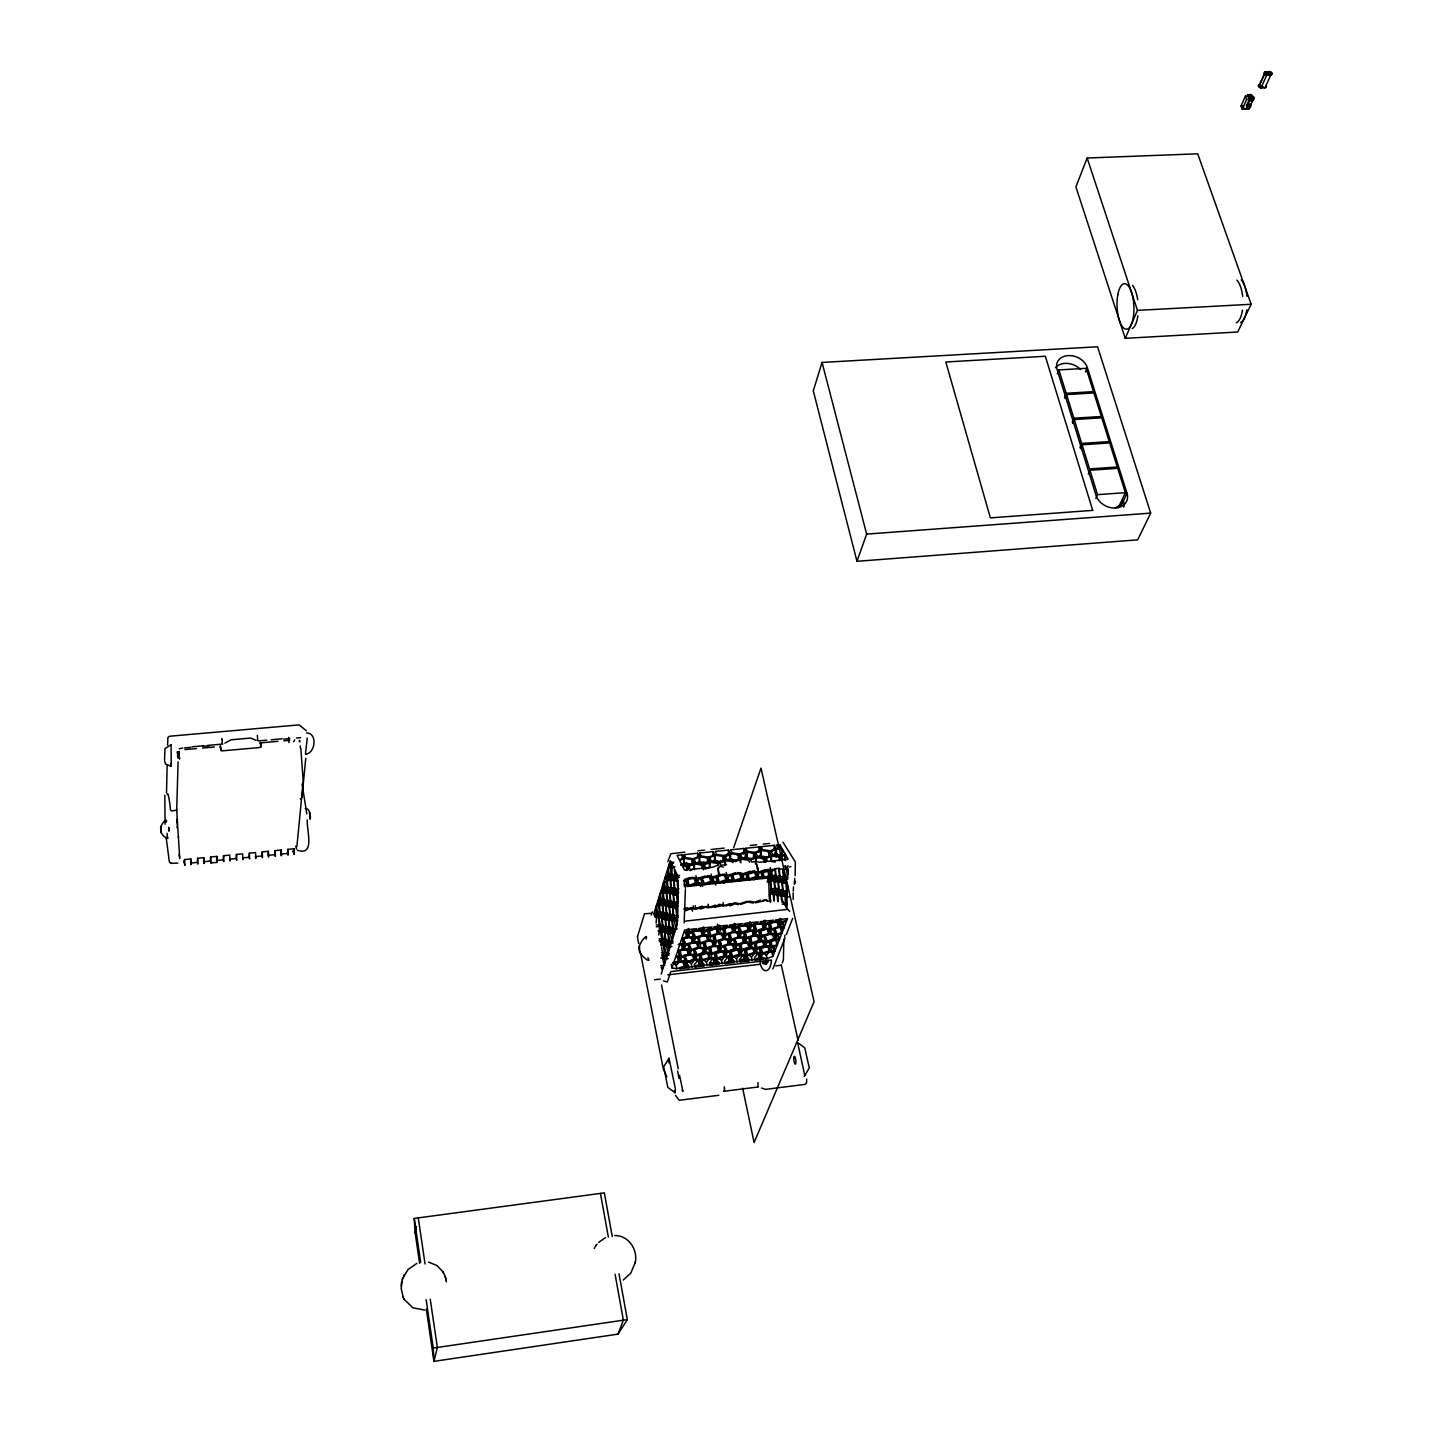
<?xml version="1.0" encoding="UTF-8"?>
<svg xmlns="http://www.w3.org/2000/svg" width="1433" height="1433" viewBox="0 0 1433 1433"><rect width="100%" height="100%" fill="white"/><g stroke="black" fill="none" stroke-linecap="round" stroke-linejoin="round"><path stroke-width="1.5" d="M169.004 830.818L168.664 827.271L168.969 831.05M260.215 743.781C259.839 739.303 262.633 746.503 259.785 747.524L221.918 750.874L220.306 747.327M677.952 897.058C677.702 912.373 677.469 896.055 678.597 892.634C678.131 886.561 675.803 891.183 677.11 894.568M684.311 886.221L684.383 879.79M684.15 922.906L685.386 889.642M684.992 921.186L787.81 909.346L789.69 911.334M756.624 863.812C758.182 878.608 759.4 865.03 755.281 863.812M166.515 792.682L167.142 765.759M167.607 745.053L167.858 737.601L169.596 736.222L299.121 724.883L306.286 730.705M682.126 858.564L682.215 854.82L677.075 855.34L679.314 859.782L683.738 857.83L682.215 854.82M683.738 857.83L683.613 863.454L680.657 864.762M681.105 865.442L684.222 864.063L684.293 854.605L697.674 853.226L699.214 856.217L699.089 861.842L695.256 863.544M686.55 870.476L686.64 866.696L682.484 866.069L684.526 870.136L688.18 869.741L686.64 866.696M299.336 741.542L299.497 740.216L299.963 741.757M688.037 869.634L688.127 865.872L693.912 863.293L691.996 859.585L684.347 858.421L679.672 860.481L681.911 864.923L688.127 865.872M691.996 859.585L691.87 865.227L684.222 864.063M699.214 856.217L693.482 858.761L693.339 864.404L685.691 863.239M693.912 863.293L693.769 868.953L689.918 870.673M693.984 863.132L694.074 859.37L699.823 856.827L707.472 857.973L709.425 861.681L703.675 864.242L695.99 863.078L694.074 859.37M694.378 869.562L694.503 863.92L702.188 865.084L703.764 868.111L690.276 869.526L688.718 866.481L694.503 863.92M697.584 856.97L697.674 853.226M699.644 856.755L699.734 853.011L713.079 851.632L714.655 854.623L714.512 860.248L710.696 861.949M699.823 856.827L699.68 862.451L705.43 863.329M702.098 868.846L702.188 865.084M703.531 869.903L703.675 864.242M704.176 868.631L704.284 864.851L710.034 862.29L717.718 863.454L718.757 865.46L717.055 865.657A6.09 2.902 1.3 0 0 713.616 867.072L705.86 867.896L704.284 864.851M707.329 863.615L707.472 857.973M714.655 854.623L708.941 857.167L708.798 862.791L703.066 861.932M709.55 857.758L711.485 861.466L719.169 862.63L724.883 860.087L722.913 856.379L715.264 855.232L709.55 857.758L709.263 867.323L705.448 869.043M709.872 867.932L710.034 862.29M786.878 908.235L786.18 906.964M712.971 855.376L713.079 851.632M715.264 855.232L715.103 860.857L722.751 862.003L722.913 856.379M793.183 899.422L793.148 892.849M793.506 886.902L793.255 891.057M795.118 875.76L795.351 861.985L782.92 842.102M176.707 809.896L178.086 761.837M724.364 855.555L716.715 854.408L715.139 851.417L728.43 850.056L730.042 853.029L724.364 855.555L724.202 861.179L720.387 860.606M724.722 865.711L724.973 856.164L730.651 853.638L738.3 854.784L740.306 858.474L734.627 861.018L726.961 859.872L724.973 856.164M725.385 864.439L725.492 860.678L733.177 861.842M728.43 850.056L728.269 855.662L723.844 856.11M730.042 853.029L729.881 858.654L726.101 860.337M730.651 853.638L730.49 859.245L738.138 860.409L738.3 854.784M724.417 1090.298L724.471 1088.292M179.734 858.636L176.689 809.752M739.571 859.585L739.75 853.978L745.393 851.453L743.745 848.479L730.49 849.841L732.102 852.814L739.75 853.978M740.198 862.236L740.359 854.57L746.002 852.044L753.651 853.19L755.675 856.88L755.496 862.505M740.807 862.827L740.933 859.084L748.599 860.23L749.692 862.218M743.584 854.068L743.745 848.479M745.393 851.453L745.214 857.059L741.452 858.743M745.679 851.99L745.805 848.264L759.024 846.903L760.69 849.859L760.493 855.465L756.767 857.149M742.061 859.352L745.823 857.651L746.002 852.044M747.256 856.844L747.435 851.238L745.805 848.264M753.651 853.19L753.471 858.815L745.823 857.651M754.904 857.991L755.084 852.384L760.69 849.859M756.176 861.233L756.302 857.471L763.986 858.636L765.652 861.645L759.472 862.29A6.323 3.009 1.6 0 0 754.17 861.788L751.752 862.003L750.659 860.015L756.302 857.471M758.845 852.492L759.024 846.903M184.588 859.567L183.711 862.021A38.154 2.293 85.4 0 1 184.857 865.407L184.588 859.567L190.804 858.958L191.073 864.78A38.136 2.364 85.3 0 0 190.661 863.042L190.804 858.958M307.253 737.959L305.48 753.991M760.941 850.414L761.066 846.688L774.25 845.327L775.934 848.282L775.737 853.889L772.029 855.555M757.376 857.758L761.12 856.074L761.299 850.468L768.948 851.614L771.008 855.286L770.811 860.893M763.861 862.379L763.986 858.636M765.276 861.555L765.419 857.812L771.008 855.286M765.903 862.164L766.046 858.421L771.635 855.877L779.319 857.041L781.021 860.033L767.73 861.43L766.046 858.421M768.948 851.614L768.751 857.221L761.12 856.074M770.166 856.397L770.363 850.79L775.934 848.282M771.635 855.877L771.438 861.502L775.271 862.075M774.053 850.915L774.25 845.327M772.656 856.164L776.364 854.48L776.561 848.891L782.74 849.805L785.23 854.175L785.033 859.782L784.317 858.528M779.176 860.785L779.319 857.041M779.713 848.479L779.839 844.754L776.292 845.112L777.976 848.085L782.096 848.694L781.899 854.283M780.591 859.961L780.734 856.217L785.23 854.175M781.236 860.57L781.361 856.827L785.642 854.874L788.168 859.298L783.081 859.818L781.361 856.827M782.74 849.805L782.525 855.411L776.364 854.48M785.427 860.499L785.642 854.874M197.611 858.277L197.879 864.117A38.1 2.436 85.3 0 0 197.432 862.379L197.611 858.277L203.808 857.668L204.077 863.49A38.082 2.508 85.3 0 0 203.916 862.845M171.082 745.196L171.261 766.368L165.494 764.004L164.526 760.296L164.974 748.617L171.136 744.712M203.808 857.668L203.629 861.752L210.4 861.09A38.064 2.597 85.3 0 1 210.848 862.809L217.171 862.469L216.795 856.397L210.597 857.006L210.4 861.09M1247.641 105.325L1249.504 105.433L1247.767 104.949M781.594 900.64L781.952 899.53L787.666 909.436M216.795 856.397L216.58 860.481L223.333 859.8A38.01 2.741 85.3 0 1 223.799 861.538L223.548 855.716L229.728 855.107L229.979 860.911A37.992 2.812 85.3 0 0 229.817 860.284M223.333 859.8L223.548 855.716M236.481 854.444L236.714 860.248A37.974 2.902 85.3 0 0 236.23 858.528L236.481 854.444L242.643 853.835L242.876 859.639A37.957 2.973 85.3 0 0 242.714 858.994M249.378 853.172L249.611 858.958A37.921 3.045 85.3 0 0 249.091 857.239L249.378 853.172L255.54 852.563L255.808 858.528A37.903 3.117 85.2 0 0 255.576 857.722M402.386 1279.329L401.168 1288.392L403.228 1297.331M262.257 851.901L262.472 857.686A37.885 3.188 85.2 0 0 261.934 855.967L262.257 851.901L268.383 851.292L268.598 857.077A37.867 3.26 85.2 0 0 268.419 856.432M268.383 851.292L268.061 855.358L274.742 854.695A37.831 3.35 85.2 0 1 275.297 856.415L275.082 850.629L281.208 850.02L281.405 855.806A37.813 3.421 85.2 0 0 281.029 854.605M274.742 854.695L275.082 850.629M281.208 850.02L280.85 854.086L287.514 853.423A37.795 3.493 85.2 0 1 288.087 855.143L287.89 849.357L293.998 848.748L294.195 854.534A37.76 3.565 85.2 0 0 293.12 851.811M287.514 853.423L287.89 849.357M401.365 1283.771L401.168 1285.885M293.998 848.748L293.729 851.614L292.565 851.238M293.568 741.667L294.786 739.894M296.882 846.634L301.503 799.023M301.844 795.53L303.205 781.128L300.823 748.187M301.969 797.321L305.766 758.29M637.47 936.734L638.652 943.559M758.039 1082.524L757.914 1086.913M785.033 935.212L784.55 936.591M645.996 939.134C649.131 931.253 637.918 943.774 639.082 949.13C638.509 954.629 652.749 965.358 647.877 957.781M1250.293 99.02L1252.46 99.486L1250.83 97.426L1251.493 95.957A2.203 1.54 22.9 0 1 1254.126 97.534A2.203 1.54 22.9 0 1 1252.729 99.271L1252.066 100.74L1249.648 100.829L1249.074 96.029C1246.28 100.059 1254.43 101.241 1251.743 98.734M166.3 822.094C168.198 816.291 158.956 825.318 160.854 829.707C159.726 835.224 170.133 840.938 167.554 837.284M635.356 1261.954C637.792 1249.397 628.245 1235.246 614.793 1235.533M257.349 735.29L257.725 740.252M623.283 1280.009L630.807 1273.113L635.267 1262.491M635.213 1262.795L635.392 1261.685M401.652 1282.087L401.419 1283.431M300.231 747.829L300.321 745.894M419.618 1263.333L415.158 1232.846L416.484 1226.433M804.755 1075.377L797.608 1042.543L804.755 1047.81L809.287 1067.979L804.253 1076.488M306.501 732.997C317.499 732.568 315.672 753.256 305.641 754.242M678.92 1078.261L677.576 1070.845M161.338 833.307L160.818 826.519M781.343 965.215L775.719 965.86M637.47 936.698L644.51 913.752L651.37 913.323M651.298 915.078L652.302 911.836M667.778 861.717L670.895 853.728L684.759 852.169M822.058 362.442L813.281 390.869L856.97 561.306L1137.677 539.847L1150.681 513.121L1097.571 346.768L822.058 362.442L866.643 534.097L856.97 561.306M656.278 905.817L657.586 901.59L659.682 912.767L658.571 916.296L656.278 905.817L660.308 905.387M657.944 900.479L659.771 894.568L659.09 903.238L657.944 900.479L661.974 900.049M660.111 893.458L661.455 889.159L663.551 900.39L662.422 903.99L660.111 893.458L664.178 893.028M663.658 882.029L661.795 888.048L662.96 890.789L663.658 882.029L667.742 881.6M665.36 876.548L663.998 880.901L666.345 891.487L667.473 887.833L665.36 876.548L669.444 876.118M669.318 863.759L671.468 875.115L670.304 878.805L667.957 868.183L669.318 863.759L673.438 863.329M669.677 862.612L670.286 860.66L671.54 863.203L670.877 865.353L669.677 862.612L673.797 862.182M656.368 911.979L655.275 915.49L654.129 912.749L655.938 906.91L656.368 911.979L660.398 911.531M668.029 874.488L666.882 878.16L665.7 875.42L667.599 869.329L668.029 874.488L672.596 874.148M660.774 913.394L656.744 913.824L656.135 923.139M660.577 901.518L662.351 905.746L663.013 913.555L661.885 917.12L660.111 912.875L659.467 905.083L660.577 901.518L664.625 901.088M664.464 889.033L663.336 892.652L663.998 900.497L665.79 904.742L666.936 901.142L666.273 893.261L664.464 889.033L668.548 888.603M668.423 876.369L670.232 880.596L670.913 888.532L669.748 892.186L667.939 887.941L667.276 880.041L668.423 876.369L672.525 875.939M660.058 914.63L661.813 918.875L662.476 926.667L661.365 930.178L658.947 918.159L660.058 914.63L664.088 914.182M663.927 902.253L662.798 905.853L663.461 913.663L665.252 917.926L666.381 914.361L665.718 906.516L663.927 902.253L667.993 901.823M667.868 889.714L669.677 893.977L670.339 901.876L669.193 905.513L667.384 901.232L666.721 893.35L667.868 889.714L671.97 889.284M671.862 876.996L673.689 881.241L674.37 889.212L673.205 892.884L671.361 888.621L670.698 880.686L671.862 876.996L675.982 876.566M674.943 875.724L673.761 879.45L671.934 875.187L672.149 864.404L674.352 868.846L674.943 875.724L679.564 875.384M663.569 927.223L659.52 927.67L658.75 935.033M663.389 915.436L665.181 919.699L665.843 927.527L664.715 931.074L662.924 926.775L662.261 918.983L663.389 915.436L667.456 914.988M667.312 903.005L669.121 907.286L669.784 915.185L668.638 918.768L666.829 914.469L666.166 906.605L667.312 903.005L671.396 902.575M671.289 890.412L670.142 894.067L670.805 901.984L672.632 906.283L673.797 902.647L673.116 894.694L671.289 890.412L675.409 889.965M679.475 877.193L675.337 877.623L674.155 881.331L674.836 889.302L676.895 892.902M662.852 928.53L664.643 932.829L665.288 940.639L664.178 944.15L661.741 932.059L662.852 928.53L666.9 928.082M666.757 916.242L668.566 920.541L669.229 928.405L668.083 931.952L666.291 927.653L665.629 919.807L666.757 916.242L670.841 915.794M670.734 903.775L672.561 908.056L673.223 915.992L672.059 919.592L670.25 915.293L669.587 907.394L670.734 903.775L674.836 903.327M673.582 894.783L674.746 891.111L676.609 895.41L677.272 903.399L676.107 907.053L674.262 902.736L673.582 894.783L677.719 894.335M659.52 927.67L661.939 939.708L660.828 943.201L659.664 940.335M661.204 945.064L662.315 941.588L666.363 941.141M666.22 929.408L668.011 933.725L668.674 941.588L667.545 945.099L665.754 940.765L665.091 932.937L666.22 929.408L670.286 928.96M670.178 917.066L671.987 921.383L672.668 929.3L671.504 932.865L669.695 928.53L669.032 920.649L670.178 917.066L674.28 916.618M674.191 904.528L676.018 908.862L676.698 916.833L675.534 920.452L673.689 916.117L673.026 908.164L674.191 904.528L678.311 904.098M665.682 942.52L668.011 953.196L666.65 957.334L664.554 946.013L665.682 942.52L669.73 942.072M669.623 930.304L668.477 933.85L670.59 945.225L671.97 941.015L669.623 930.304L673.707 929.856M673.617 917.89L676 928.656L674.603 932.937L672.453 921.491L673.617 917.89L677.737 917.442M662.315 941.588L664.751 953.697L663.64 957.154L661.365 946.998M665.127 955.578L666.309 958.408L664.446 964.122L665.127 955.578L669.193 955.112M669.068 943.469L668.351 952.103L670.25 946.317L669.068 943.469L673.152 943.021M661.186 974.1L662.422 970.338L661.258 967.508M684.329 884.77L688.324 885.522L695.489 883.015L696.689 879.378L690.688 878.25L683.505 880.776M697.531 882.8L698.731 879.163L705.914 876.656L711.861 877.784L710.643 881.402L703.496 883.91L697.531 882.8L695.919 875.688M678.024 956.205L679.17 961.83L685.171 962.815L684.007 966.272L676.86 968.726L672.005 967.938L673.367 963.836L682.86 960.665M679.564 957.674L675.624 957.029L673.725 962.761L678.418 961.149L679.564 957.674L678.418 952.049M683.613 945.529L679.654 944.866L677.719 950.688L682.448 949.058L683.613 945.529L682.466 939.869M686.532 936.788L687.733 933.205L683.738 932.525L681.786 938.436L686.532 936.788L685.762 932.99M683.72 945.064L684.508 948.825L693.644 950.33L694.808 955.954L693.626 959.429L686.461 961.901L680.46 960.916L681.606 957.441L680.46 951.817M684.508 948.825L685.673 945.296L684.902 941.535M689.81 932.973L697.101 930.447L703.191 931.504L701.955 935.068L694.683 937.594L688.61 936.555L689.81 932.973L689.022 929.193M402.655 1278.558L408.047 1269.531L416.931 1263.351M402.279 1279.633L402.763 1278.218M685.099 949.255L677.361 951.781L675.982 955.936L680.854 956.742L688.055 954.271L689.237 950.76L688.073 945.117M693.375 938.543L687.303 937.504L681.409 939.546L680.012 943.774L684.92 944.598L692.175 942.09L693.375 938.543L692.193 932.865L684.096 931.414L684.58 929.999L696.707 928.656L689.04 932.256L688.27 928.477M712.667 881.188L713.903 877.569L721.086 875.061L727.015 876.172L725.761 879.808L718.596 882.298L712.667 881.188L711.09 874.094M699.179 955.489L700.343 961.095L699.143 964.534L691.996 967.006L686.031 966.039L687.195 962.582L686.443 958.838M693.447 938.078L694.235 941.857L703.334 943.416L704.517 949.058L703.298 952.551L696.116 955.023L690.097 954.038L691.297 950.527L690.509 946.783M694.235 941.857L695.435 938.31L694.647 934.531M685.35 943.505L689.38 944.186L690.545 949.828L697.764 947.338L698.964 943.81L697.799 938.167M733.714 847.584L760.995 768.106L814.069 1001.703L754.098 1142.567L742.652 1088.184M710.051 940.621L701.024 943.595L699.806 947.106L708.833 948.628L710.016 954.235L708.798 957.71L701.633 960.182L695.65 959.196L696.85 955.721L696.08 951.978M715.067 945.404L716.321 941.875L723.558 939.367L729.522 940.406L728.269 943.917L721.05 946.407L715.067 945.404L713.079 936.465L704.015 934.853L705.251 931.271L712.541 928.745L718.596 929.802L717.342 933.367L710.069 935.892L708.869 930.232L707.024 929.91L715.21 928.996M727.785 879.593L729.039 875.957L736.204 873.449L742.097 874.578L740.825 878.214L733.678 880.704L727.785 879.593L726.209 872.5M695.077 936.537L699.107 937.236L700.271 942.878L707.526 940.37L708.744 936.824L707.562 931.163L698.426 929.498L698.785 928.441L712.183 926.954L704.499 930.554L703.71 926.775M704.767 954.02L701.203 955.256L702.367 960.862L701.167 964.319L707.096 965.287L714.225 962.833L715.461 959.376L706.254 958.802M718.542 941.714L719.742 947.338L718.488 950.831L711.305 953.321L705.341 952.318L706.559 948.825L705.376 943.183M713.347 929.641L709.622 930.931L710.804 936.591L709.568 940.138L715.586 941.176L722.823 938.669L724.077 935.122L718.076 934.083L716.876 928.423M668.942 1058.324L663.712 1066.779L667.814 1087.396L675.104 1092.77L675.391 1088.829L669.032 1058.27L668.799 1062.731M704.642 942.484L705.824 948.127L713.025 945.619L714.261 942.108L708.26 941.087L707.472 937.307M712.04 954.002L710.822 957.477L716.751 958.462L723.916 955.99L725.17 952.533L719.223 951.53L712.04 954.002L710.858 948.395M720.656 929.569L719.402 933.134L725.403 934.191L732.675 931.665L733.947 928.1L727.946 927.044L720.656 929.569L719.85 925.79M742.831 877.999L744.121 874.381L751.286 871.873L757.161 873.002L755.854 876.62L748.707 879.11L742.831 877.999L742.043 874.327M716.249 962.6L717.485 959.143L716.303 953.554L723.45 951.082L724.632 956.689L730.543 957.674L729.29 961.113L722.16 963.567L716.249 962.6L714.279 953.787M727.785 938.991L728.985 944.616L734.914 945.637L733.642 949.13L726.459 951.602L720.53 950.598L721.784 947.106L720.584 941.481M735.684 948.897L736.956 945.404L744.157 942.914L750.068 943.935L748.76 947.428L741.577 949.9L735.684 948.897L733.714 940.03L724.865 938.436L726.137 934.889L724.937 929.247M739.07 945.225L740.27 950.813L738.998 954.288L731.833 956.76L725.94 955.757L727.194 952.3L726.388 948.556M737.583 932.041L738.801 937.666L744.748 938.705L743.44 942.215L736.24 944.705L730.293 943.684L731.564 940.173L730.364 934.549M752.773 930.357L754.009 935.982L759.902 937.003L758.576 940.514L751.376 943.004L745.482 941.983L743.512 933.08L734.717 931.432L736.007 927.867L735.201 924.106M757.86 876.405L759.168 872.787L766.333 870.279L771.044 871.192L769.449 875.509L763.682 877.515L757.86 876.405L757.036 872.751M729.63 933.832L730.848 939.475L738.085 936.967L739.374 933.42L733.391 932.381L732.585 928.62M210.973 863.078L210.597 857.006M737.171 961.865L731.296 960.88L732.55 957.441L731.367 951.852L738.497 949.398L739.715 954.969L736.49 958.731L737.171 961.865L744.3 959.411L745.572 955.972L734.61 955.596M741.416 933.188L748.671 930.68L754.618 931.719L753.292 935.265L746.056 937.773L740.127 936.734L741.416 933.188L740.61 929.444M737.655 926.524L739.482 926.846L740.7 932.489L747.954 929.963L749.28 926.399L743.297 925.342M767.551 880.65L768.607 877.802L770.237 881.134L770.9 888.872L769.557 892.454M769.019 876.674L767.819 871.139L763.162 872.769L764.38 878.25L769.037 876.62L770.327 879.378L771.456 870.064L767.658 869.329M776.328 856.88L777.42 853.943M748.653 944.383L749.477 948.127L755.334 949.13L754.027 952.587L746.88 955.059L741.004 954.056L742.294 950.598L741.094 945.01M745.482 941.983L746.772 938.472L745.554 932.847M751.322 926.184L758.612 923.658L764.541 924.715L763.198 928.279L755.943 930.787L749.996 929.748L751.322 926.184L750.498 922.404M222.133 743.405L222.151 739.679M774.895 868.577L775.558 876.369L774.214 880.005L772.19 875.85L771.653 869.562L775.647 869.132M775.307 890.287L771.312 890.717L769.969 894.299L770.632 902.038M775.97 878.232L778.012 882.406L778.692 890.233L777.313 893.852L775.289 889.642L774.626 881.85L775.97 878.232L780 877.802M746.306 959.179L747.578 955.739L746.378 950.169L753.525 947.697L754.725 953.267L760.565 954.271L759.257 957.71L752.128 960.164L746.306 959.179L744.372 950.384M752.092 943.702L759.293 941.212L765.15 942.233L763.825 945.726L756.642 948.198L750.785 947.195L752.092 943.702L750.874 938.113M760.995 923.945L762.661 923.371L763.914 928.996L769.808 930.035L768.464 933.582L761.228 936.071L755.334 935.05L756.66 931.504L755.424 925.879M774.769 889.553L773.426 893.153L771.42 888.962L770.739 881.205L772.082 877.605L774.107 881.761L774.769 889.553L778.782 889.123M778.818 869.15L779.48 876.996L778.119 880.632L776.077 876.459L775.414 868.649L779.427 868.219M779.194 890.986L775.181 891.416L773.838 894.998L774.339 900.838M779.91 878.859L778.531 882.495L779.212 890.323L781.254 894.55L782.633 890.932L781.952 883.068L779.91 878.859L783.941 878.429M787.362 869.383L782.776 869.741L783.457 877.623L782.078 881.277L780.018 877.086L779.337 869.222L783.385 868.81M787.989 865.639L786.896 868.523L785.499 865.729M660.344 979.079L654.576 979.742M756.033 952.354L757.358 948.897L756.14 943.308L763.287 940.836L764.523 946.425L770.363 947.428L769.019 950.885L761.872 953.357L756.033 952.354L754.116 943.541M761.944 936.77L769.163 934.28L775.038 935.319L773.677 938.83L766.476 941.32L760.601 940.299L761.944 936.77L760.708 931.163L764.308 929.927M765.24 928.047L766.583 924.482L773.874 921.974L779.767 923.031L778.406 926.596L771.151 929.103L765.24 928.047L763.717 920.953M778.244 901.572L777.743 895.715L779.104 892.096L783.135 891.666M783.869 879.486L785.947 883.713L786.627 891.631L785.23 895.267L783.17 891.021L782.49 883.158L783.869 879.486L787.935 879.056M782.221 902.7L781.684 896.431L783.063 892.795L787.111 892.365M773.372 946.335L774.411 952.372L772.817 956.474L767.067 958.462L761.263 957.477L762.571 954.038L761.353 948.467L766.709 946.622M779.086 940.353L774.375 939.529L773.121 933.94L777.85 934.764L779.086 940.353L777.474 944.508L771.671 946.514L765.849 945.493L767.174 942.018L766.35 938.275M782.579 922.547L783.833 928.154L782.203 932.364L776.364 934.388L770.488 933.349L771.85 929.802L770.596 924.195M426.3 1309.081L433.948 1361.35L618.017 1334.123L623.373 1320.187L615.079 1274.277M785.66 897.148L787.057 893.511L786.932 906.265L785.66 897.148L789.708 896.7M785.499 905.746L785.123 897.058L783.063 892.795M772.369 947.195L771.026 950.67L774.823 951.315L777.044 945.583L775.808 940.012L771.133 941.624L772.369 947.195L777.044 945.583M780.519 927.867L781.773 933.456L779.516 939.278L775.701 938.597L777.062 935.086L776.22 931.36M781.809 922.798L786.556 921.15L784.263 927.061L780.43 926.363L781.809 922.798L780.967 919.055M768.034 960.092L766.583 963.836L766.153 958.838M771.151 952.031L771.581 950.921L762.571 954.038M773.766 945.314L774.823 951.315M778.029 934.28L779.516 939.278M1087.163 158.024L1075.896 186.881L1125.227 338.331L1237.682 332.008L1251.152 304.28L1197.719 153.815L1087.163 158.024L1137.48 310.37L1125.227 338.331M772.853 968.905L785.105 937.701M786.359 934.513L792.664 918.41M782.275 962.922L783.403 959.967L783.833 939.17M1057.321 373.78L1058.915 369.911L1086.16 368.317L1093.504 391.621L1066.152 393.305L1064.54 397.138M1064.934 398.446L1066.564 394.612L1093.916 392.929L1101.35 416.484L1073.872 418.239L1072.224 422.054M1085.48 371.935L1087.342 367.582A16.157 12.306 22.4 0 0 1068.194 355.599A16.157 12.306 22.4 0 0 1057.07 369.374L1096.066 495.46A16.605 12.951 24.4 0 0 1115.788 507.999A16.605 12.951 24.4 0 0 1127.001 493.239L1087.342 367.582M1072.636 423.38L1074.284 419.564L1101.762 417.809L1109.267 441.615L1081.664 443.442L1080.016 447.239M1080.41 448.565L1082.076 444.785L1109.697 442.94L1117.274 466.997L1089.564 468.913L1082.076 444.785M1242.286 109.284L1241.068 105.988L1245.438 96.154L1251.493 95.957L1252.729 99.271L1246.656 99.468L1242.286 109.284L1248.34 109.087L1248.985 107.618A2.185 1.54 22.9 0 0 1250.042 105.308M1246.585 105.54L1249.218 99.647A2.203 1.54 22.9 0 1 1249.128 99.182M1245.922 109.159L1250.293 99.343L1250.955 100.023M1265.124 72.492L1265.446 74.176L1267.489 73.979L1265.124 72.492L1259.105 85.568L1259.929 84.977M1250.239 104.806A2.185 1.54 22.9 0 1 1250.615 105.397L1253.248 99.504L1252.639 97.856M1265.536 71.775L1259.786 84.601L1261.022 87.861L1265.017 87.735L1270.784 74.928L1269.548 71.65L1265.536 71.775L1266.772 75.053L1261.022 87.861A2.185 1.523 22.9 0 1 1258.335 86.07A2.185 1.523 22.9 0 1 1260.377 84.654M1088.292 474.018L1089.976 470.257L1117.704 468.34L1125.371 492.665L1118.349 507.587M1095.815 498.397L1097.517 494.654L1089.976 470.257M1120.857 506.297L1127.001 493.239M404.393 1274.636L403.676 1276.033M176.993 819.174L177.155 822.094M594.229 1248.465L594.785 1247.444M618.017 1334.123L627.349 1319.596L619.02 1273.722M595.394 1246.459L596.361 1245.116M596.056 1245.51L597.077 1244.184M164.831 795.369L165.082 824.226M724.328 961.346L728.716 956.259L733.803 960.271M743.691 954.557L739.321 959.644L744.999 958.999M752.128 960.164L751.447 957.029L754.636 953.321L749.566 953.894M754.277 957.943L758.63 952.873M767.067 958.462L766.368 955.327L769.539 951.637M676.215 965.573L679.439 961.83L672.596 962.618L676.215 965.573L676.86 968.726M691.996 967.006L691.351 963.854L694.575 960.128L691.154 960.504M694.217 964.785L698.713 959.626L703.728 963.692M707.096 965.287L706.451 962.152L709.657 958.408L708.35 952.802M709.299 963.066L713.688 957.96M722.16 963.567L721.498 960.432L724.686 956.707L719.599 957.28M724.077 1091.176L724.22 1091.032A1.881 0.985 70.4 0 0 724.417 1090.316M176.635 810.057L172.605 810.917A1.97 1.684 -2.7 0 1 170.455 809.412L169.9 804.397A35.52 2.024 85.5 0 0 167.195 794.706M794.563 878.393L795.279 883.015L794.634 882.119M598.636 1242.429L605.496 1237.593M309.582 812.242C309.904 830.441 312.77 807.37 305.229 808.606M179.232 748.778L182.618 748.062M790.873 866.607L789.153 867.037M224.856 743.136L231.125 739.786L250.524 738.085L256.238 740.342M1251.743 99.826L1252.066 100.74M717.933 867.861C721.856 885.791 713.419 862.254 723.235 867.162M755.675 856.88L750.05 859.424L742.366 858.26L740.359 854.57M776.561 848.891L770.99 851.399L773.068 855.071L780.734 856.217M735.254 861.627L740.933 859.084M761.299 850.468L755.693 852.975L757.735 856.665L765.419 857.812M725.492 860.678L719.778 863.239L720.835 865.245L726.585 864.636M639.351 945.852L639.942 952.658M675.015 1092.77L674.37 1090.889M684.544 879.414L689.936 877.515M705.161 875.921L697.978 878.429L691.978 877.301M698.355 877.641L702.331 878.393L707.687 876.512M720.351 874.309L713.168 876.835L707.203 875.706M763.055 859.37L766.673 858.116M702.188 884.86L696.241 883.749L689.076 886.239L687.93 880.722M692.712 885.433L698.05 883.57M722.787 874.918L717.431 876.799L718.596 882.298M735.487 872.715L728.304 875.223L722.375 874.094M712.183 876.996L716.124 877.73L717.306 883.247L711.377 882.137L704.23 884.645L703.442 880.955M707.777 883.839L713.132 881.976M737.834 873.324L732.478 875.205L733.678 880.704M750.587 871.139L743.405 873.628L737.511 872.5M731.188 876.154L732.37 881.653L726.477 880.543L719.33 883.033L718.148 877.533M722.805 882.244L728.143 880.381M752.844 871.748L747.489 873.611L748.707 879.11M723.522 882.961L730.633 880.489M752.612 870.924L758.469 872.052L765.634 869.544M742.276 873.808L746.181 874.56L747.399 880.059L741.542 878.931L734.395 881.438L733.194 875.939M737.798 880.65L743.136 878.787M738.497 881.367L743.834 879.522M756.552 877.354L749.405 879.844L748.187 874.345L755.334 871.855L756.552 877.354L762.374 878.465L761.156 872.984M752.737 879.056L758.057 877.211M753.436 879.79L758.756 877.927M683.846 908.97L687.374 907.734M684.58 909.668L688.109 908.45L692.032 909.149M686.425 909.364L691.691 907.537L692.461 911.173M685.404 910.689L692.426 908.235M702.331 906.122L695.274 908.576L691.351 907.877M699.537 908.379L704.803 906.534M700.271 909.077L705.52 907.25M715.461 905.119L710.177 906.964L706.272 906.247M710.893 907.662L717.951 905.208L723.772 906.265L722.984 902.629M714.368 906.767L719.635 904.939M715.085 907.465L720.351 905.638M730.328 903.506L725.044 905.351L719.223 904.295M725.761 906.05L732.8 903.596L738.586 904.653M729.164 905.154L732.657 903.936M729.863 905.871L733.356 904.653M746.915 901.285L739.876 903.739L734.09 902.683M740.574 904.438L747.614 902.002L753.382 903.059M760.35 900.157L754.654 902.145L748.904 901.07M755.352 902.844L763.861 900.855M699.859 930.698L691.655 931.611L700.773 929.408M689.201 937.057L683.756 938.937L684.92 944.598M708.869 930.232L716.142 927.706M695.435 938.31L702.707 935.785L708.744 936.824M678.149 944.49L681.284 943.398M699.107 937.236L706.344 934.728L707.526 940.37M730.508 927.312L722.357 928.208L729.773 926.596M735.29 927.151L742.957 923.551L729.648 925.019L729.272 926.094L735.29 927.151L734.466 923.371M685.673 945.296L694.79 942.323M710.804 936.591L719.814 933.653M736.007 927.867L745.053 924.912M745.769 925.628L748.814 925.288L741.685 926.076M750.605 925.449L758.29 921.867L745.017 923.336L744.623 924.392L750.605 925.449L749.781 921.688M726.137 934.889L735.057 931.952M691.297 950.527L698.498 948.037L704.517 949.058M698.534 948.162L694.951 949.398L696.116 955.023M723.45 939.546L719.85 940.782L721.05 946.407M750.265 930.268L744.838 932.149L746.056 937.773M776.167 922.261L768.088 923.157L775.468 921.544M747.363 932.22L750.964 930.984M781.11 922.082L787.004 920.058L787.541 918.643L775.611 919.95L775.199 921.025L781.11 922.082L780.269 918.338M681.606 957.441L689.613 954.79L683.666 955.471M706.559 948.825L715.515 945.834M731.564 940.173L740.431 937.236M756.66 931.504L765.419 928.584M696.85 955.721L707.615 952.103M721.784 947.106L732.442 943.523L733.642 949.13M746.772 938.472L757.358 934.925M771.85 929.802L780.949 926.775L782.203 932.364M687.195 962.582L694.36 960.11L700.343 961.095M719.885 951.387L715.569 952.873L716.751 958.462M736.437 943.63L740.377 944.311L745.751 942.448M761.335 935.033L765.24 935.713L770.632 933.85M684.741 966.953L679.547 968.744L689.094 967.651L684.741 966.953L683.595 961.346M702.367 960.862L709.514 958.39M727.194 952.3L734.377 949.828L740.27 950.813M777.062 935.086L781.773 933.456M734.95 949.685L730.651 951.172L731.833 956.76M760.798 940.765L755.424 942.609L756.642 948.198M699.877 965.233L694.683 967.024L704.194 965.932L699.877 965.233L698.605 959.662M717.485 959.143L724.632 956.689M742.294 950.598L749.978 947.983L744.103 948.646M767.174 942.018L774.375 939.529M714.96 963.513L709.765 965.305L719.259 964.212L714.96 963.513L713.777 957.925L718.793 961.991M732.55 957.441L739.715 954.969M757.358 948.897L764.953 946.299L759.096 946.962M730.006 961.794L724.811 963.585L734.269 962.51L730.006 961.794L728.806 956.223M747.578 955.739L758.039 952.139M744.999 960.092L739.804 961.883L749.244 960.791L744.999 960.092L743.799 954.521L748.76 958.57M759.956 958.39L754.761 960.164L764.183 959.089L759.956 958.39L758.738 952.838M1248.662 106.49C1244.99 105.433 1250.919 106.149 1248.985 107.618L1246.567 107.69M1251.188 100.005L1251.152 98.268M430.24 1299.14L437.352 1347.468L433.948 1361.35L433.25 1348.059L627.349 1319.596M415.158 1232.846L414.244 1218.426L604.35 1192.883L612.267 1236.589M296.524 737.977L300.608 737.655M723.737 1091.301L757.967 1086.984M718.811 1095.296L679.17 1100.293L675.516 1095.349M766.046 1089.313L805.024 1084.387L806.546 1083.008L806.689 1079.067M660.9 965.627L664.912 965.179M711.198 962.851L716.894 962.206M762.32 962.689L768.195 962.009M766.798 962.994L762.875 963.442L766.136 964.337L765.652 958.695M667.814 974.834L760.404 964.248C763.449 974.798 770.99 971.789 771.42 960.074L670.823 971.556L667.33 982.035L663.425 980.835M664.554 946.013L668.602 945.565M667.473 946.855L672.005 946.532M661.419 952.694L665.897 952.372M664.751 953.697L668.817 953.232M665.199 953.823L669.265 953.375M665.826 954.109L661.795 954.575L664.088 965.197L662.763 969.281L661.329 965.77M660.685 958.014L664.715 957.566M700.827 953.536L704.767 953.088M715.945 951.834L723.486 950.975M731.027 950.133L738.55 949.273M663.569 958.892L667.617 958.444M664.016 959.035L668.065 958.57M665.843 927.527L669.91 927.079M666.291 927.653L670.357 927.205M669.229 928.405L673.331 927.957M669.695 928.53L673.779 928.082M657.98 931.056L662.01 930.608M672.668 929.3L677.236 928.96M661.741 932.059L665.79 931.611M664.643 932.829L668.692 932.381M665.091 932.937L669.157 932.489M668.011 933.725L672.095 933.277M756.929 924.392L764.022 923.604M659.073 938.92L663.103 938.472M661.939 939.708L665.987 939.26M662.386 939.833L666.435 939.385M659.001 940.657L663.031 940.209M665.288 940.639L669.354 940.191M665.754 940.765L669.82 940.317M668.674 941.588L673.223 941.248M660.756 944.938L664.805 944.49M762.517 900.479L766.458 900.049M656.816 912.087L660.846 911.639M763.019 900.569L766.96 900.157M659.682 912.767L663.712 912.319M660.111 912.875L664.16 912.427M766.798 901.303L770.775 900.873M657.801 913.394L653.806 913.842L655.203 917.227L659.216 916.798M663.013 913.555L667.079 913.126M663.461 913.663L667.527 913.233M666.381 914.361L670.913 914.021M670.25 915.293L674.352 914.845M673.223 915.992L677.809 915.651M782.346 904.277L786.395 903.847M656.744 913.824L658.499 918.051L662.53 917.604M658.947 918.159L662.977 917.711M661.813 918.875L665.879 918.428M662.261 918.983L666.327 918.535M665.181 919.699L669.247 919.252M665.629 919.807L669.695 919.359M669.032 920.649L673.116 920.201M671.987 921.383L676.107 920.935M672.453 921.491L676.573 921.043M656.296 925.073L660.308 924.625M663.192 925.36L659.144 925.808L658.499 918.051M659.592 925.915L663.622 925.485M656.224 926.811L660.237 926.363M662.924 926.775L666.99 926.345M662.888 892.562L667.42 892.222M770.237 881.134L774.734 880.793M767.031 882.065L771.008 881.635M666.273 893.261L670.357 892.831M774.107 881.761L778.101 881.331M666.721 893.35L670.805 892.92M774.626 881.85L778.638 881.42M669.677 893.977L674.244 893.637M778.012 882.406L782.561 882.065M673.116 894.694L677.254 894.246M781.952 883.068L786 882.638M782.49 883.158L786.538 882.71M660.201 899.655L664.249 899.225M660.649 899.763L664.697 899.315M663.551 900.39L668.065 900.049M770.9 888.872L776.883 888.245M666.936 901.142L671.02 900.694M667.384 901.232L671.486 900.802M775.289 889.642L779.301 889.212M670.339 901.876L674.459 901.447M778.692 890.233L782.705 889.803M670.805 901.984L674.925 901.536M779.212 890.323L783.242 889.893M673.797 902.647L678.382 902.288M783.17 891.021L787.219 890.592M659.019 904.993L663.067 904.545M659.467 905.083L663.515 904.653M662.351 905.746L666.864 905.405M773.963 893.87L769.449 894.21L770.13 901.93M666.166 906.605L670.25 906.175M771.312 890.717L773.318 894.909L777.832 894.568M669.121 907.286L673.223 906.838M775.181 891.416L777.205 895.607L781.236 895.177M669.587 907.394L673.689 906.946M777.743 895.715L781.755 895.267M672.561 908.056L676.681 907.626M779.104 892.096L781.146 896.324L785.177 895.894M673.026 908.164L677.146 907.716M781.684 896.431L785.714 895.983M671.934 875.187L676.054 874.757M666.811 879.952L670.913 879.522M667.276 880.041L671.378 879.611M670.698 880.686L674.818 880.256M771.241 870.691L775.235 870.261M673.689 881.241L678.293 880.901M664.088 887.17L668.172 886.74M771.671 875.76L775.665 875.33M664.536 887.26L668.62 886.83M772.19 875.85L776.184 875.42M667.473 887.833L672.041 887.493M775.558 876.369L780.107 876.029M776.077 877.175L687.034 886.472L685.888 880.937M670.913 888.532L675.48 888.173M779.48 876.996L785.535 876.351M674.37 889.212L678.973 888.872M783.457 877.623L788.043 877.265M736.956 854.767L741.38 854.301M752.235 853.172L756.642 852.725M767.461 851.596L771.868 851.148M670.787 867.162L674.925 866.732M667.957 868.183L672.059 867.753M697.907 850.826L704.481 850.145M711.037 849.464L724.131 848.121M750.211 845.434L756.696 844.771M763.198 844.109L769.682 843.446M177.871 863.096L171.136 863.311M190.661 863.042L197.432 862.379M229.495 859.191L236.23 858.528M242.374 857.919L249.091 857.239M255.235 856.629L261.934 855.967M184.964 749.584L196.518 748.563M192.076 746.79L203.056 745.823M207.445 745.429L222.832 744.067M257.958 740.951L266.735 740.162M271.142 739.786L282.104 738.801M184.481 747.919L190.714 747.363M203.181 746.271L209.397 745.715M283.644 739.123L289.771 738.586M202.501 748.026L214.413 746.969M277.966 741.327L260.304 742.885L260.985 747.095M283.841 740.789L289.717 740.27M866.643 534.097L1150.681 513.121M1097.517 494.654L1125.371 492.665M404.213 1299.283L412.847 1307.792L424.687 1310.102M1137.48 310.37L1251.152 304.28M1241.068 105.988L1243.092 105.917L1244.31 109.213M1248.412 97.516L1250.83 97.426A2.203 1.54 22.9 0 1 1253.535 99.289A2.203 1.54 22.9 0 1 1251.403 100.686A2.203 1.54 22.9 0 1 1249.379 98.393M1266.772 75.053L1270.784 74.928M770.363 850.79L762.732 849.662L761.066 846.688M747.435 851.238L755.084 852.384M428.395 1262.061L436.922 1265.5L442.887 1271.787M708.941 857.167L701.292 856.003L699.734 853.011M693.482 858.761L685.816 857.615L684.293 854.605M694.808 955.954L688.807 954.951L687.643 949.327M689.237 950.76L683.201 949.757L682.43 945.995M710.016 954.235L704.033 953.232L702.869 947.625M698.964 943.81L692.927 942.789L691.763 937.128M719.742 947.338L713.759 946.335L712.577 940.693M755.46 948.037L759.347 948.7L761.263 957.477M774.411 952.372L769.718 951.584L768.482 946.013M765.24 941.176L769.127 941.857L770.363 947.428M750.337 925.557L753.382 926.094L755.334 935.05M735.093 927.241L738.156 927.778L740.127 936.734M783.833 928.154L779.086 927.312L777.832 921.688M761.478 1088.077L765.312 1089.259M297.437 850.235C315.833 856.594 306.143 828.758 307.307 819.909M166.085 837.069L169.327 861.627L171.064 863.257M170.061 862.666L171.423 863.472M687.733 960.898L691.351 963.854M685.332 962.707L688.646 965.412M717.897 957.477L721.498 960.432M702.851 959.179L706.451 962.152M749.083 955.059L751.447 957.029M734.108 956.76L736.49 958.731M762.822 952.39L766.368 955.327M178.444 837.409L178.409 836.353M769.396 899.243L768.607 877.802M443.352 1272.558L445.161 1276.534M679.547 1075.305L682.932 1091.319L682.162 1089.94M442.779 1271.608L443.549 1272.916M779.839 844.754L782.096 848.694M403.085 1297.008L403.766 1298.459M403.694 1298.316L404.303 1299.444M784.693 866.123L786.771 870.333L787.434 877.927A3.977 0.985 84.1 0 0 786.323 881.241L783.994 877.695L783.314 869.813M640.264 951.727L663.318 1069L666.847 1076.756M675.337 877.623L677.182 881.904L677.827 889.571M221.81 738.407L222.151 739.661M724.131 1086.787L724.256 1087.092A1.881 0.985 70.4 0 1 724.471 1088.274M1250.006 103.749L1250.615 105.397M1245.438 96.154L1246.656 99.468M445.394 1277.251L446.165 1280.421M445.09 1276.319L445.448 1277.43M171.208 766.333L170.849 763.538M1058.915 369.911L1066.152 393.305M1066.564 394.612L1073.872 418.239M1074.284 419.564L1081.664 443.442M302.076 784.084L306.823 813.819M295.753 846.097L296.452 849.053M446.057 1279.938L445.681 1278.236M774.483 853.029L775.307 856.701M783.009 921.437L784.263 927.061M770.22 867.538L771.044 871.192M769.449 875.509L768.231 870.028L762.463 872.034L763.682 877.515M778.925 919.27L780.43 926.363M777.564 922.852L778.406 926.596M760.493 854.82L761.317 858.492M775.11 928.781L776.364 934.388M776.238 938.937L777.474 944.508M773.784 929.712L775.701 938.597M781.307 965.036L798.074 1040.358M772.441 933.241L773.677 938.83M757.645 868.38L758.469 872.052M769.897 923.479L771.151 929.103M770.488 933.349L768.572 924.41L759.938 922.709L760.332 921.634L773.569 920.183L765.885 923.766L765.043 920.004M767.927 928.674L769.163 934.28M770.435 940.926L771.671 946.514M754.636 871.121L755.854 876.62M767.64 929.838L768.464 933.582M771.581 950.921L772.817 956.474M768.195 947.177L769.019 950.885M765.24 935.713L766.476 941.32M761.962 922.655L763.198 928.279M763.932 936.645L765.849 945.493M762.589 940.138L763.825 945.726M759.992 930.465L761.228 936.071M758.684 931.396L760.601 940.299M758.057 935.624L759.293 941.212M760.654 947.786L761.872 953.357M757.77 936.788L758.576 940.514M754.707 925.163L755.943 930.787M758.451 954.002L759.257 957.71M740.324 873.449L741.542 878.931M739.625 872.715L740.825 878.214M752.468 931.522L753.292 935.265M748.456 922.637L749.996 929.748M752.809 947.016L754.027 952.587M750.158 937.397L751.376 943.004M747.453 925.037L748.671 930.68M746.736 924.339L747.954 929.963M731.887 858.851L732.693 862.541M748.85 938.328L750.785 947.195M747.542 941.821L748.76 947.428M742.939 937.307L744.157 942.914M745.679 949.47L746.88 955.059M742.634 938.472L743.44 942.215M743.494 955.704L744.3 959.411M725.295 875.026L726.477 880.543M740.377 944.311L741.577 949.9M724.561 874.291L725.761 879.808M736.867 931.325L738.085 936.967M739.804 948.485L741.004 954.056M733.141 924.321L734.717 931.432M736.15 941.66L736.956 945.404M737.798 948.7L738.998 954.288M735.022 939.099L736.24 944.705M731.457 926.023L732.675 931.665M716.661 860.427L717.449 864.135M733.177 944.222L734.377 949.828M728.322 934.764L730.293 943.684M714.906 881.349L715.694 885.021M727.462 940.173L728.269 943.917M730.508 957.172L731.296 960.88M724.202 928.53L725.403 934.191M729.343 952.085L730.543 957.674M724.865 938.436L722.877 929.48L713.867 927.796L714.243 926.721L727.588 925.252L719.921 928.853L719.115 925.073M728.501 957.387L729.29 961.113M725.277 945.995L726.459 951.602M710.213 876.62L711.377 882.137M722.357 933.743L723.558 939.367M709.478 875.885L710.643 881.402M721.623 933.026L722.823 938.669M723.97 946.926L725.94 955.757M717.396 924.124L718.596 929.802M722.734 950.401L723.916 955.99M716.536 929.587L717.342 933.367M719.742 946.855L720.53 950.598M701.382 862.021L702.152 865.729M718.04 945.923L719.223 951.53M699.68 861.126L700.468 864.833M717.7 947.088L718.488 950.831M715.121 936.233L716.321 941.875M708.135 904.241L708.905 907.877L703.048 906.82L695.99 909.274L695.238 905.638M702.331 878.393L703.496 883.91M714.386 935.534L715.586 941.176M701.024 879.325L702.636 886.4M699.841 882.943L700.612 886.615M711.843 939.994L713.025 945.619M713.061 957.244L714.225 962.833M710.123 947.697L711.305 953.321M695.453 880.059L696.241 883.749M695.489 883.015L694.342 877.48L687.177 879.987L688.324 885.522M702.385 927.706L704.015 934.853M708.009 953.966L708.798 957.71M701.525 930.124L702.707 935.785M701.167 931.289L701.955 935.068M704.552 948.574L705.341 952.318M686.407 862.505L687.195 866.231M684.365 862.72L685.135 866.446M702.51 948.789L703.298 952.551M693.232 905.853L694.002 909.489M700.468 954.575L701.633 960.182M697.334 942.395L698.498 948.037M684.723 884.537L685.493 888.227M696.599 941.696L697.764 947.338M693.5 931.934L694.683 937.594M697.978 958.946L699.143 964.534M691.387 938.31L692.175 942.09M694.88 955.453L695.65 959.196M693.214 954.503L694.36 960.11M692.856 955.686L693.626 959.429M686.944 929.426L688.61 936.555M686.12 931.826L687.303 937.504M689.327 950.276L690.097 954.038M686.909 948.628L688.055 954.271M685.314 956.277L686.461 961.901M681.678 945.278L682.448 949.058M684.025 957.208L686.031 966.039M683.236 962.528L684.007 966.272M679.708 951.118L680.854 956.742M679.69 957.172L680.46 960.916M677.648 957.387L678.418 961.149M671.253 964.212L672.005 967.938M661.527 984.919L678.239 1068.749M600.445 1193.42L608.362 1237.127M179.089 854.426L179.627 857.453M418.275 1217.889L425.064 1264.013M414.244 1218.426L420.693 1262.366M426.156 1299.731L433.25 1348.059M446.236 1280.923L446.362 1281.872M167.446 836.603L167.07 833.289M177.585 757.108C178.91 762.123 176.474 744.963 177.728 754.6M177.549 755.818L177.799 757.358L177.799 755.424M176.958 826.089L177.119 827.987M781.146 896.324L781.451 899.852M777.205 895.607L777.725 901.464M773.318 894.909L773.82 900.73M220.933 749.244L220.413 745.644L220.306 747.166M289.018 742.652L288.714 737.35M220.951 749.531L221.004 750.659M760.153 959.895L760.404 964.248M177.262 824.405L177.155 821.808M1261.022 87.861A2.185 1.523 22.9 0 0 1262.294 85.944A2.185 1.523 23 0 0 1265.232 87.718A2.185 1.523 23 0 0 1266.055 85.478M1248.931 106.364A2.185 1.54 22.9 0 1 1248.34 109.087M1250.275 105.146A2.185 1.54 22.9 0 1 1249.128 107.314A2.185 1.54 22.9 0 1 1246.405 105.272M1251.815 98.16A2.203 1.54 22.9 0 1 1253.248 99.504M1236.876 280.116A22.552 9.082 87.6 0 1 1242.662 296.416M1242.465 310.083A22.552 9.082 87.6 0 1 1236.303 322.837M1132.518 285.436A22.785 8.419 87.4 0 1 1137.695 299.712M1137.874 315.744A22.785 8.419 87.4 0 1 1132.231 328.587M1241.193 279.883A22.534 9.1 87.6 0 1 1246.979 296.201M1246.782 309.85A22.534 9.1 87.6 0 1 1240.584 322.586M762.947 927.867A10.407 2.472 84 0 1 763.628 930.089M794.437 880.919A3.977 0.985 84.1 0 1 794.187 884.466M301.969 797.035A1.917 1.666 1.7 0 1 300.285 798.862M1055.494 367.744A16.103 12.288 22.4 0 1 1080.5 369.517M1123.723 507.085A16.551 12.933 24.4 0 0 1123.472 500.726A16.569 8.401 -17.2 0 1 1115.358 507.909M1271.573 73.531C1269.101 76.755 1267.918 69.5 1271.573 73.531M178.838 751.465L179.519 758.791L178.838 751.465M677.666 920.093L676.358 927.545L677.092 918.732L677.666 920.093M677.845 905.71L677.702 918.177L676.501 908.952L677.845 905.71M678.149 880.453L678.06 886.884L678.149 880.453M678.185 876.53L677.254 880.095L674.907 869.956L678.185 876.53M675.677 892.043C676 900.569 677.737 889.678 675.677 892.043M787.469 885.325L787.29 891.989L786.645 883.373A3.977 0.985 84.1 0 0 787.469 885.325M787.899 868.882L787.738 875.241L787.899 868.882M1259.016 85.855C1261.667 88.201 1262.025 87.341 1259.052 85.693M673.044 931.199L672.328 939.923L674.244 934.047L673.044 931.199M1092.716 510.381L990.382 517.868L945.798 361.994L1045.32 356.262L1092.716 510.381M1251.403 94.56L1247.373 94.685L1247.982 96.333L1252.03 96.208L1251.403 94.56M1264.551 74.104A2.185 1.523 22.9 0 0 1268.133 74.337A2.185 1.523 22.9 0 0 1265.769 71.775A2.185 1.523 22.9 0 0 1264.551 74.104M1268.563 73.997A2.185 1.523 22.9 0 0 1272.146 74.229A2.185 1.523 22.9 0 0 1269.781 71.65A2.185 1.523 22.9 0 0 1268.563 73.997M1117.83 294.553A22.785 8.401 87.4 0 0 1126.159 329.196A22.785 8.401 87.4 0 0 1132.428 295.52A22.785 8.401 87.4 0 0 1117.83 294.553M793.81 1058.235A3.941 0.949 83.3 0 0 795.279 1064.164A3.941 0.949 83.3 0 0 795.494 1058.342A3.941 0.949 83.3 0 0 793.81 1058.235"/></g></svg>
